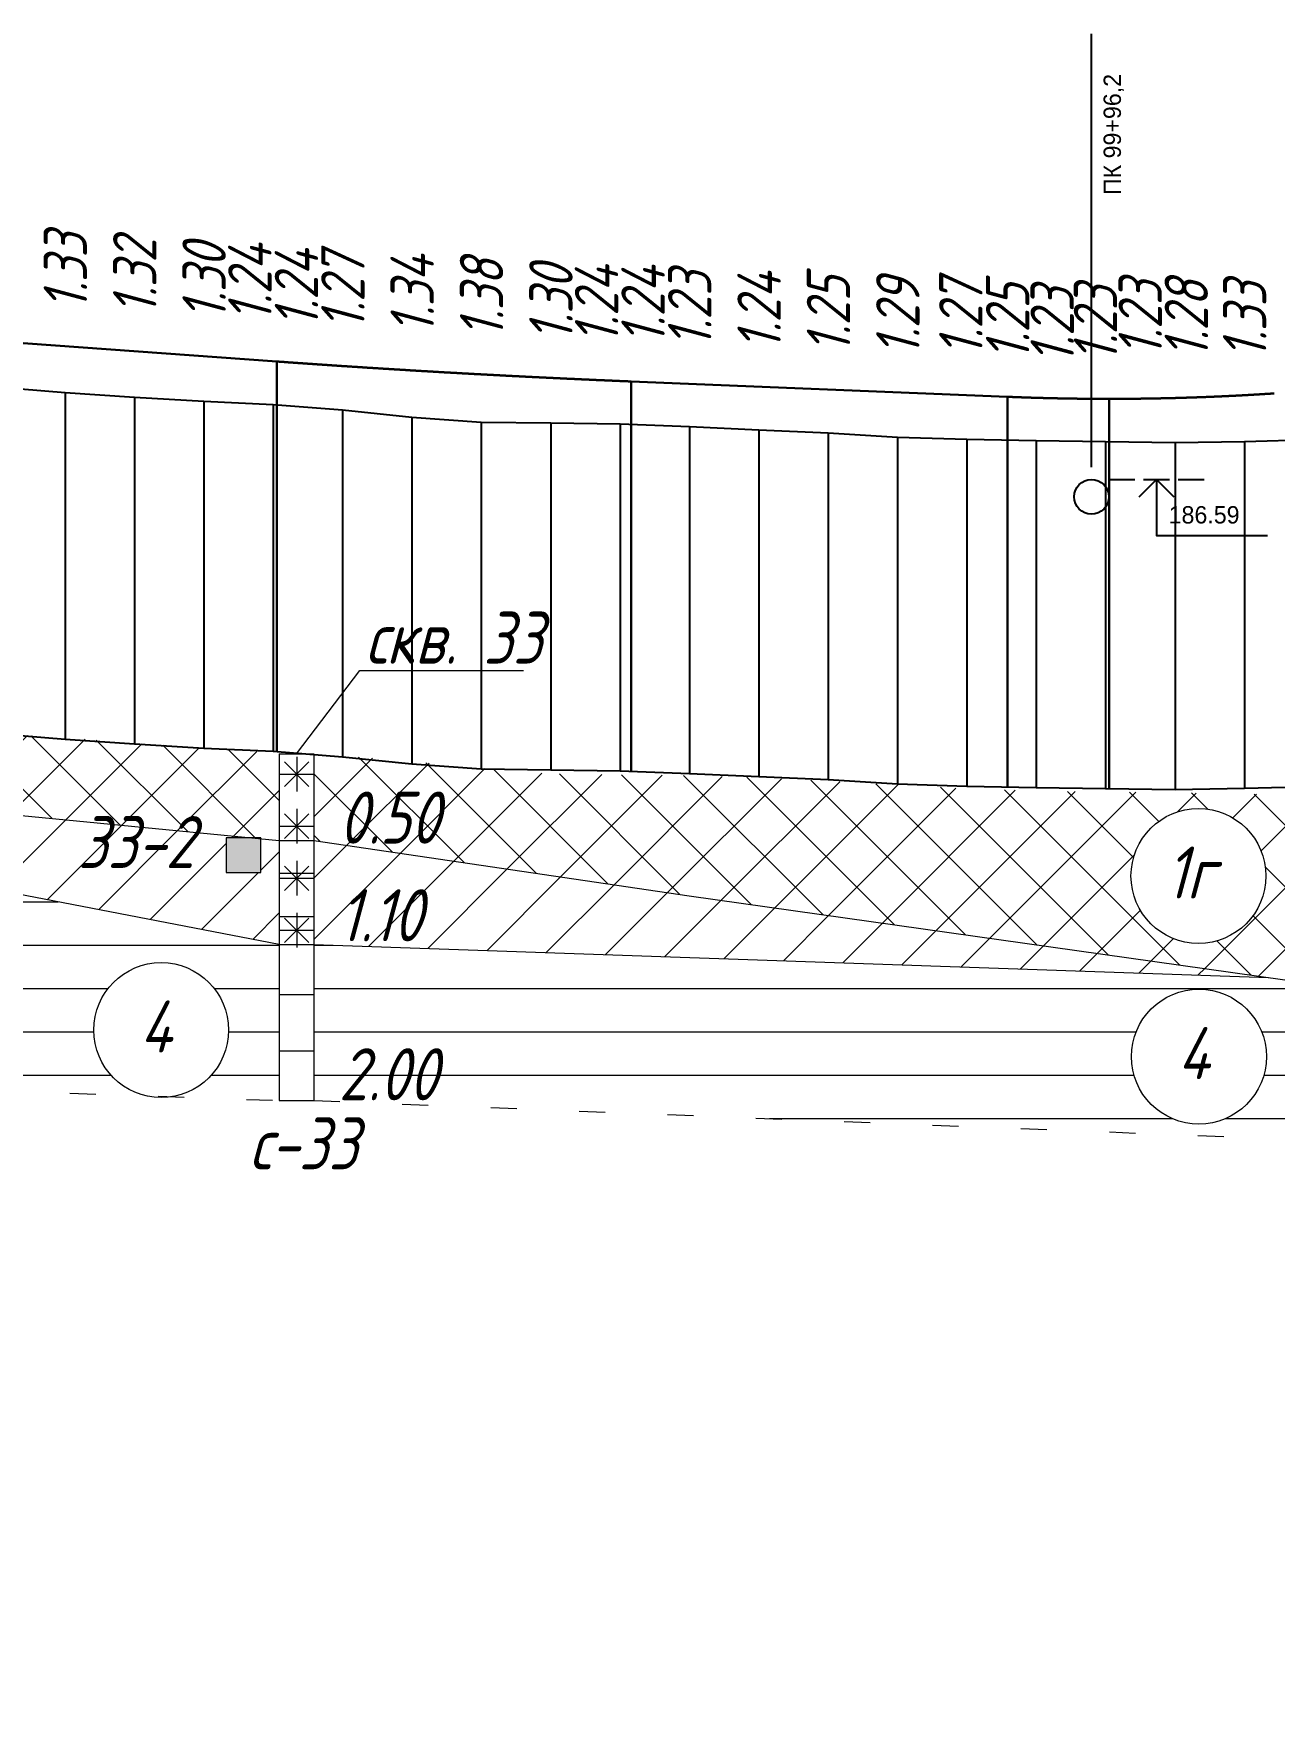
# Model space of a CAD drawing. Extents: x 2172 to 5772, y -842 to -248.
# Drawn here: x 4874.8 to 4946.3, y -465.8 to -368.5 of the extents above; entities that cross this region are included whole.
import ezdxf

# ---------------------------------------------------------------- set-up
doc = ezdxf.new("R2010")
doc.units = 0
doc.header["$MEASUREMENT"] = 0
doc.linetypes.add('CONTI', pattern=[0])
doc.linetypes.add('STROT', pattern=[1.7, 0.5, -1.2])
doc.layers.add('геология', color=7, linetype='CONTINUOUS', lineweight=20)
doc.layers.add('КРАСНЫЙ_ПРОФИЛЬ', color=1, linetype='CONTINUOUS', lineweight=30)
for name, color, linetype in [('ДИНАМИЧЕСКИЕ_КОММУНИКАЦИИ', 7, 'CONTINUOUS'), ('РАБОЧИЕ_ОТМЕТКИ', 1, 'CONTINUOUS'), ('ЧЕРНЫЙ_ПРОФИЛЬ', 7, 'CONTINUOUS')]:
    doc.layers.add(name, color=color, linetype=linetype)
doc.styles.add('ГОСТ', font='gost.TTF', dxfattribs={"oblique": 15, "height": 1})

# ---------------------------------------------------------------- blocks, each defined once
blk = doc.blocks.new('*D11')
at = {"layer": 'ДИНАМИЧЕСКИЕ_КОММУНИКАЦИИ', "color": 0}
blk.add_circle((0, 0), 1, dxfattribs=at)
blk = doc.blocks.new('*U12')
at = {"layer": 'ДИНАМИЧЕСКИЕ_КОММУНИКАЦИИ', "color": 0}
blk.add_text('186.59', height=1, dxfattribs=at).set_placement((4.45, -2.54))

msp = doc.modelspace()

# ---------------------------------------------------------------- hatches: boundary and pattern name
at = {"layer": 'геология', "linetype": 'Continuous'}
h = msp.add_hatch(dxfattribs=at)
h.set_pattern_fill('ANSI37', color=1, scale=20, style=0)
h.set_pattern_definition([(45, (2171.596, -898.5895), (-1.767767, 1.767767), []), (135, (2171.596, -898.5895), (-1.767767, -1.767767), [])])
h.paths.add_polyline_path([(4745.311, -403.805), (4744.596, -403.59), (4740.596, -403.18), (4736.596, -402.82), (4736.596, -412.39), (4768.481, -409.911), (4768.481, -405.821), (4764.596, -405.55), (4760.596, -405.28), (4756.596, -404.98), (4752.596, -404.58), (4748.596, -404.1), (4745.311, -403.805, -0.377539), (4748.71, -407.664, -1), (4740.929, -407.664, -0.451864)])
h.paths.add_polyline_path([(4820.596, -407.35), (4816.596, -407.09), (4812.596, -406.88), (4808.596, -406.9), (4804.596, -406.77), (4800.596, -406.61), (4796.596, -406.51), (4792.596, -406.63), (4788.596, -406.69), (4784.596, -406.71), (4780.596, -406.47), (4776.596, -406.35), (4772.596, -406.2), (4770.481, -406.004), (4770.481, -409.911), (4792.986, -410.614), (4812.718, -410.53), (4828.991, -410.994), (4828.991, -407.976), (4828.596, -407.97), (4824.596, -407.61)])
h.paths.add_polyline_path([(4866.441, -410.927, -0.152576), (4867.133, -408.713), (4864.596, -408.58), (4860.596, -408.53), (4856.596, -408.61), (4852.596, -408.77), (4848.596, -408.9), (4844.596, -408.86), (4840.596, -408.51), (4836.596, -408.2), (4832.596, -408.04), (4830.991, -408.011), (4830.991, -410.994), (4846.625, -411.641), (4862.381, -412.494), (4867.001, -412.939, -0.136661)])
h.paths.add_polyline_path([(4888.944, -410.005), (4888.596, -409.99), (4884.596, -409.73), (4880.596, -409.45), (4876.596, -409.11), (4873.694, -408.972, -0.13245), (4874.222, -410.927, -0.185885), (4873.217, -413.537), (4887.299, -414.892), (4887.876, -414.892), (4887.876, -414.947), (4888.944, -415.05)])
h.paths.add_polyline_path([(4948.7, -412.357), (4948.596, -412.36), (4944.596, -412.38), (4940.596, -412.29), (4936.596, -412.26), (4932.596, -412.2), (4928.596, -412.07), (4924.596, -411.85), (4920.596, -411.63), (4916.596, -411.43), (4912.596, -411.31), (4908.596, -411.26), (4904.596, -411.21), (4900.596, -410.89), (4896.596, -410.5), (4892.596, -410.17), (4890.944, -410.095), (4890.944, -415.05), (4912.581, -418.243), (4948.7, -423.332)])
h.paths.add_polyline_path([(4945.838, -417.101, -1), (4938.057, -417.101, -1)], flags=16)
h.paths.add_polyline_path([(4939.306, -419.149), (4944.612, -419.149), (4944.612, -414.649), (4939.306, -414.649)], flags=8)
h.paths.add_polyline_path([(4891.62, -415.984), (4900.145, -415.984), (4900.145, -411.481), (4891.62, -411.481)], flags=25)
h = msp.add_hatch(dxfattribs=at)
h.set_pattern_fill('ANSI31', scale=20, angle=135, style=0)
h.set_pattern_definition([(180, (2171.596, -898.5895), (-4e-16, -2.5), [])])
h.paths.add_polyline_path([(5310.157, -452.781), (5290.186, -449.892), (5252.3, -443.943), (5252.3, -458.943), (5310.157, -465.783)])
h.paths.add_polyline_path([(5291.992, -455.936, -1), (5284.211, -455.936, -1)], flags=16)
h.paths.add_polyline_path([(5307.089, -461.92), (5309.089, -461.92), (5309.089, -463.92), (5307.089, -463.92)], flags=16)
h.paths.add_polyline_path([(5250.3, -443.943), (5191.091, -438.057), (5191.091, -448.057), (5250.3, -458.943)])
h.paths.add_polyline_path([(5224.996, -448.182, -1), (5232.777, -448.182, -1)], flags=16)
h.paths.add_polyline_path([(5189.091, -438.057), (5161.951, -432.05, -0.35106), (5164.991, -435.846, -1), (5157.21, -435.846, -0.404383), (5160.969, -431.958), (5160.974, -431.76), (5153.37, -430.057), (5130.303, -423.758), (5130.303, -431.758), (5189.091, -448.057)])
h.paths.add_polyline_path([(5182.283, -440.103, -1), (5174.502, -440.103, -1)], flags=16)
h.paths.add_polyline_path([(5128.303, -423.758), (5070.178, -412.366), (5070.178, -424.366), (5128.303, -431.758)])
h.paths.add_polyline_path([(5116.905, -425.321, -1), (5109.124, -425.321, -1)], flags=16)
h.paths.add_polyline_path([(5068.178, -412.366), (5065.245, -412.633, -0.837484), (5057.617, -413.327), (5034.426, -415.436), (5010.635, -419.009), (5010.635, -427.009), (5068.178, -424.366)])
h.paths.add_polyline_path([(5057.479, -420.301, -1), (5065.259, -420.301, -1)], flags=16)
h.paths.add_polyline_path([(5008.635, -419.009), (4950.7, -423.332), (4950.7, -432.332), (5008.635, -427.009)])
h.paths.add_polyline_path([(4983.026, -424.831, -1), (4990.807, -424.831, -1)], flags=16)
h.paths.add_polyline_path([(4948.7, -423.332), (4945.982, -422.949), (4890.944, -421.05), (4890.944, -430.05), (4948.7, -432.332)])
h.paths.add_polyline_path([(4945.865, -427.518, -1), (4938.084, -427.518, -1)], flags=16)
h.paths.add_polyline_path([(4858.676, -420.391, -0.414214), (4862.567, -416.5), (4862.653, -415.972), (4838.485, -411.304), (4830.991, -410.994), (4830.991, -427.994), (4881.27, -429.778, -0.349911), (4878.245, -425.985, -1), (4886.026, -425.985, -0.369942), (4882.73, -429.83), (4888.944, -430.05), (4888.944, -421.05), (4862.653, -415.972), (4862.567, -416.5, -0.414214), (4866.457, -420.391, -1)])
h.paths.add_polyline_path([(4828.991, -410.994), (4812.718, -410.53), (4792.986, -410.614), (4770.481, -409.911), (4770.481, -425.911), (4828.991, -427.994)])
h.paths.add_polyline_path([(4768.481, -409.911), (4736.596, -412.39), (4736.596, -422.515), (4768.481, -425.911)])
h.paths.add_polyline_path([(4748.756, -417.417, -1), (4740.975, -417.417, -1)], flags=16)
h.paths.add_polyline_path([(5297.795, -464.426), (5307.608, -464.426), (5307.608, -459.92), (5297.795, -459.92)], flags=25)
h.paths.add_polyline_path([(5286.115, -457.985), (5290.351, -457.985), (5290.351, -453.482), (5286.115, -453.482)], flags=8)
h.paths.add_polyline_path([(5252.976, -446.173), (5261.501, -446.173), (5261.501, -441.67), (5252.976, -441.67)], flags=9)
h.paths.add_polyline_path([(5252.976, -459.677), (5261.716, -459.677), (5261.716, -455.17), (5252.976, -455.17)], flags=25)
h.paths.add_polyline_path([(5226.901, -450.231), (5231.136, -450.231), (5231.136, -445.728), (5226.901, -445.728)], flags=8)
h.paths.add_polyline_path([(5191.766, -448.79), (5200.506, -448.79), (5200.506, -444.284), (5191.766, -444.284)], flags=25)
h.paths.add_polyline_path([(5176.407, -442.152), (5180.642, -442.152), (5180.642, -437.649), (5176.407, -437.649)], flags=8)
h.paths.add_polyline_path([(5130.979, -432.492), (5139.719, -432.492), (5139.719, -427.985), (5130.979, -427.985)], flags=24)
h.paths.add_polyline_path([(5125.827, -436.478), (5135.209, -436.478), (5135.209, -431.975), (5125.827, -431.975)], flags=9)
h.paths.add_polyline_path([(5111.029, -427.37), (5115.264, -427.37), (5115.264, -422.867), (5111.029, -422.867)], flags=8)
h.paths.add_polyline_path([(5070.854, -414.137), (5079.592, -414.137), (5079.592, -409.634), (5070.854, -409.634)], flags=9)
h.paths.add_polyline_path([(5070.853, -425.1), (5079.593, -425.1), (5079.593, -420.593), (5070.853, -420.593)], flags=25)
h.paths.add_polyline_path([(5059.383, -422.35), (5063.619, -422.35), (5063.619, -417.847), (5059.383, -417.847)], flags=8)
h.paths.add_polyline_path([(5011.311, -427.743), (5020.051, -427.743), (5020.051, -423.236), (5011.311, -423.236)], flags=9)
h.paths.add_polyline_path([(5011.311, -419.704), (5019.408, -419.704), (5019.408, -415.198), (5011.311, -415.198)], flags=24)
h.paths.add_polyline_path([(4984.931, -426.88), (4989.166, -426.88), (4989.166, -422.377), (4984.931, -422.377)], flags=8)
h.paths.add_polyline_path([(4951.375, -433.065), (4960.116, -433.065), (4960.116, -428.559), (4951.375, -428.559)], flags=9)
h.paths.add_polyline_path([(4951.376, -424.263), (4958.828, -424.263), (4958.828, -419.76), (4951.376, -419.76)], flags=24)
h.paths.add_polyline_path([(4939.988, -429.567), (4944.224, -429.567), (4944.224, -425.063), (4939.988, -425.063)], flags=8)
h.paths.add_polyline_path([(4891.62, -430.784), (4900.36, -430.784), (4900.36, -426.277), (4891.62, -426.277)], flags=25)
h.paths.add_polyline_path([(4831.666, -428.727), (4840.407, -428.727), (4840.407, -424.221), (4831.666, -424.221)], flags=25)
h.paths.add_polyline_path([(4771.157, -410.825), (4779.895, -410.825), (4779.895, -406.322), (4771.157, -406.322)], flags=9)
h.paths.add_polyline_path([(4771.156, -426.645), (4779.896, -426.645), (4779.896, -422.138), (4771.156, -422.138)], flags=25)
h.paths.add_polyline_path([(4742.88, -419.466), (4747.116, -419.466), (4747.116, -414.963), (4742.88, -414.963)], flags=8)
h = msp.add_hatch(dxfattribs=at)
h.set_pattern_fill('ANSI31', scale=20, style=0)
h.set_pattern_definition([(45, (2171.596, -898.5895), (-1.767767, 1.767767), [])])
h.paths.add_polyline_path([(4867.001, -412.939), (4862.381, -412.494), (4846.625, -411.641), (4838.485, -411.304), (4888.944, -421.05), (4888.944, -415.05), (4887.876, -414.947), (4887.876, -416.892), (4885.876, -416.892), (4885.876, -414.892), (4887.299, -414.892), (4873.217, -413.537, -0.502683)])
h.paths.add_polyline_path([(4912.581, -418.243), (4890.944, -415.05), (4890.944, -421.05), (4945.982, -422.949)])
h.paths.add_polyline_path([(5057.479, -412.3, -0.021146), (5057.492, -411.971), (5034.426, -415.436), (5057.617, -413.327, -0.066881)])
h.paths.add_polyline_path([(5068.178, -410.366), (5064.978, -410.847, -0.09598), (5065.259, -412.3, -0.021437), (5065.245, -412.633), (5068.178, -412.366)])
h.paths.add_polyline_path([(5113.36, -412.606), (5103.262, -411.147), (5100.307, -410.97, -0.23578), (5096.838, -410.763), (5084.647, -410.034), (5070.178, -410.366), (5070.178, -412.366), (5128.303, -423.758), (5128.303, -414.758), (5113.36, -412.606, -0.372857), (5116.695, -416.457, -1), (5108.914, -416.457, -0.456816)])
h.paths.add_polyline_path([(5125.235, -416.6), (5127.235, -416.6), (5127.235, -418.6), (5125.235, -418.6)], flags=16)
h.paths.add_polyline_path([(5189.091, -430.057), (5161.08, -426.971), (5160.974, -431.76), (5189.091, -438.057)])
h.paths.add_polyline_path([(5186.022, -432.899), (5188.022, -432.899), (5188.022, -434.899), (5186.022, -434.899)], flags=16)
h.paths.add_polyline_path([(5155.472, -426.353), (5130.303, -414.758), (5130.303, -423.758), (5153.37, -430.057), (5160.974, -431.76), (5161.08, -426.971)])
h.paths.add_polyline_path([(5216.701, -436.875), (5191.091, -430.057), (5191.091, -438.057), (5250.3, -443.943), (5250.3, -441.943)])
h.paths.add_polyline_path([(5276.572, -445.311), (5266.285, -443.519), (5252.3, -441.943), (5252.3, -443.943), (5290.186, -449.892)])
h.paths.add_polyline_path([(5176.729, -435.405), (5185.682, -435.405), (5185.682, -430.901), (5176.729, -430.901)], flags=25)
h.paths.add_polyline_path([(5130.979, -424.598), (5139.076, -424.598), (5139.076, -420.091), (5130.979, -420.091)], flags=25)
h.paths.add_polyline_path([(5191.766, -438.814), (5199.863, -438.814), (5199.863, -434.308), (5191.766, -434.308)], flags=25)
h.paths.add_polyline_path([(5252.976, -446.173), (5261.501, -446.173), (5261.501, -441.67), (5252.976, -441.67)], flags=9)
at = {"layer": 'геология', "ltscale": 7}
msp.add_hatch(color=7, dxfattribs=at).paths.add_polyline_path([(4887.876, -416.892), (4887.876, -414.892), (4885.876, -414.892), (4885.876, -416.892)])
at = {"layer": 'геология', "linetype": 'Continuous'}
h = msp.add_hatch(dxfattribs=at)
h.set_pattern_fill('ANSI31', scale=20, angle=135, style=0)
h.set_pattern_definition([(180, (6375.2434, -2874.4382), (-4e-16, -2.5), [])])
h.paths.add_polyline_path([(4890.944, -415.05), (4888.944, -415.05), (4888.944, -421.05), (4890.944, -421.05)])
h = msp.add_hatch(dxfattribs=at)
h.set_pattern_fill('ANSI31', scale=26, angle=135, style=0)
h.set_pattern_definition([(180, (6375.2434, -2874.4382), (-7e-16, -3.25), [])])
h.paths.add_polyline_path([(4890.944, -421.05), (4888.944, -421.05), (4888.944, -430.05), (4890.944, -430.05)])

# ---------------------------------------------------------------- linework, layer by layer
at = {"layer": 'геология', "color": 7, "linetype": 'Continuous'}
for p, q in [((4889.944, -410.05), (4893.59, -405.249)), ((4893.59, -405.249), (4903.035, -405.249)), ((4888.944, -410.05), (4890.944, -410.05)), ((4888.944, -421.05), (4838.485, -411.304)), ((4862.381, -412.494), (4888.944, -415.05)), ((4888.944, -415.05), (4890.944, -415.05)), ((4888.944, -415.05), (4890.944, -415.05)), ((4890.944, -415.05), (4912.581, -418.243)), ((4912.581, -418.243), (4948.7, -423.332)), ((4888.944, -421.05), (4890.944, -421.05)), ((4890.944, -421.05), (4945.982, -422.949)), ((4888.944, -430.05), (4890.944, -430.05)), ((4888.944, -430.05), (4890.944, -430.05)), ((4888.944, -430.05), (4890.944, -430.05))]:
    msp.add_line(p, q, dxfattribs=at)
at = {"layer": 'геология', "color": 7, "linetype": 'Continuous', "ltscale": 5}
for p, q in [((4888.944, -410.05), (4888.944, -430.05)), ((4890.944, -410.05), (4890.944, -430.05))]:
    msp.add_line(p, q, dxfattribs=at)
at = {"layer": 'геология', "color": 1, "linetype": 'Continuous'}
for p, q in [((4889.949, -410.233), (4889.949, -412.233)), ((4888.949, -411.233), (4890.949, -411.233)), ((4889.242, -411.94), (4890.656, -410.526)), ((4890.656, -411.94), (4889.242, -410.526)), ((4889.949, -413.233), (4889.949, -415.233)), ((4888.949, -414.233), (4890.949, -414.233)), ((4889.242, -414.94), (4890.656, -413.526)), ((4890.656, -414.94), (4889.242, -413.526)), ((4889.242, -417.94), (4890.656, -416.526)), ((4890.656, -417.94), (4889.242, -416.526)), ((4889.949, -416.233), (4889.949, -418.233)), ((4888.949, -417.233), (4890.949, -417.233)), ((4889.242, -420.94), (4890.656, -419.526)), ((4890.656, -420.94), (4889.242, -419.526)), ((4889.949, -419.233), (4889.949, -421.233)), ((4888.949, -420.233), (4890.949, -420.233))]:
    msp.add_line(p, q, dxfattribs=at)
at = {"layer": 'геология', "color": 7, "ltscale": 7}
for p, q in [((4887.876, -414.892), (4885.876, -414.892)), ((4885.876, -414.892), (4885.876, -416.892)), ((4887.876, -416.892), (4887.876, -414.892)), ((4885.876, -416.892), (4887.876, -416.892))]:
    msp.add_line(p, q, dxfattribs=at)
at = {"layer": 'геология', "color": 7, "linetype": 'STROT', "ltscale": 3}
for p, q in [((4830.991, -427.994), (4888.944, -430.05)), ((4890.944, -430.05), (4948.7, -432.332))]:
    msp.add_line(p, q, dxfattribs=at)
at = {"layer": 'геология', "color": 7, "linetype": 'Continuous'}
for centre in [(4941.947, -417.101), (4882.136, -425.985), (4941.974, -427.518)]:
    msp.add_circle(centre, 3.89, dxfattribs=at)
at = {"layer": 'ДИНАМИЧЕСКИЕ_КОММУНИКАЦИИ', "color": 7}
for points in [[(4935.777, -393.536), (4935.777, -368.536)], [(4936.777, -394.236), (4938.277, -394.236)], [(4938.527, -395.236), (4939.527, -394.236), (4940.527, -395.236)], [(4938.777, -394.236), (4940.277, -394.236)], [(4939.527, -394.236), (4939.527, -397.476), (4945.927, -397.476)], [(4940.777, -394.236), (4942.277, -394.236)]]:
    msp.add_lwpolyline(points, dxfattribs=at)
at = {"layer": 'КРАСНЫЙ_ПРОФИЛЬ'}
for p, q in [((4868.463, -385.974), (4888.8, -387.435)), ((4888.8, -387.435), (4888.8, -409.924)), ((4909.234, -388.586), (4909.234, -411.061)), ((4909.234, -388.586), (4930.927, -389.471)), ((4930.927, -389.471), (4930.927, -411.962)), ((4936.795, -389.59), (4936.795, -412.06))]:
    msp.add_line(p, q, dxfattribs=at)
for points in [[(4888.8, -387.435), (4888.84, -387.438), (4888.88, -387.441), (4888.92, -387.444), (4888.96, -387.447), (4889, -387.45), (4889.04, -387.453), (4889.08, -387.455), (4889.12, -387.458), (4889.16, -387.461), (4889.2, -387.464), (4889.24, -387.467), (4889.28, -387.47), (4889.32, -387.473), (4889.36, -387.475), (4889.4, -387.478), (4889.44, -387.481), (4889.48, -387.484), (4889.52, -387.487), (4889.56, -387.49), (4889.6, -387.492), (4889.64, -387.495), (4889.68, -387.498), (4889.72, -387.501), (4889.76, -387.504), (4889.8, -387.506), (4889.84, -387.509), (4889.88, -387.512), (4889.92, -387.515), (4889.96, -387.518), (4890, -387.521), (4890.04, -387.523), (4890.08, -387.526), (4890.12, -387.529), (4890.159, -387.532), (4890.199, -387.534), (4890.239, -387.537), (4890.279, -387.54), (4890.319, -387.543), (4890.359, -387.546), (4890.399, -387.548), (4890.439, -387.551), (4890.479, -387.554), (4890.519, -387.557), (4890.559, -387.559), (4890.599, -387.562), (4890.639, -387.565), (4890.679, -387.568), (4890.719, -387.571), (4890.759, -387.573), (4890.799, -387.576), (4890.839, -387.579), (4890.879, -387.582), (4890.919, -387.584), (4890.959, -387.587), (4890.999, -387.59), (4891.039, -387.592), (4891.079, -387.595), (4891.119, -387.598), (4891.159, -387.601), (4891.199, -387.603), (4891.239, -387.606), (4891.279, -387.609), (4891.319, -387.612), (4891.359, -387.614), (4891.399, -387.617), (4891.439, -387.62), (4891.479, -387.622), (4891.519, -387.625), (4891.559, -387.628), (4891.599, -387.631), (4891.639, -387.633), (4891.679, -387.636), (4891.719, -387.639), (4891.759, -387.641), (4891.799, -387.644), (4891.839, -387.647), (4891.879, -387.649), (4891.919, -387.652), (4891.959, -387.655), (4891.999, -387.657), (4892.039, -387.66), (4892.079, -387.663), (4892.119, -387.666), (4892.159, -387.668), (4892.199, -387.671), (4892.239, -387.674), (4892.279, -387.676), (4892.319, -387.679), (4892.359, -387.681), (4892.399, -387.684), (4892.439, -387.687), (4892.479, -387.689), (4892.519, -387.692), (4892.559, -387.695), (4892.596, -387.697), (4892.599, -387.697), (4892.639, -387.7), (4892.679, -387.703), (4892.719, -387.705), (4892.759, -387.708), (4892.799, -387.711), (4892.839, -387.713), (4892.879, -387.716), (4892.919, -387.718), (4892.959, -387.721), (4892.999, -387.724), (4893.039, -387.726), (4893.079, -387.729), (4893.119, -387.732), (4893.159, -387.734), (4893.199, -387.737), (4893.239, -387.739), (4893.279, -387.742), (4893.319, -387.745), (4893.359, -387.747), (4893.399, -387.75), (4893.439, -387.752), (4893.478, -387.755), (4893.518, -387.758), (4893.558, -387.76), (4893.598, -387.763), (4893.638, -387.765), (4893.678, -387.768), (4893.718, -387.77), (4893.758, -387.773), (4893.798, -387.776), (4893.838, -387.778), (4893.878, -387.781), (4893.918, -387.783), (4893.958, -387.786), (4893.998, -387.788), (4894.038, -387.791), (4894.078, -387.793), (4894.118, -387.796), (4894.158, -387.799), (4894.198, -387.801), (4894.238, -387.804), (4894.278, -387.806), (4894.318, -387.809), (4894.358, -387.811), (4894.398, -387.814), (4894.438, -387.816), (4894.478, -387.819), (4894.518, -387.821), (4894.558, -387.824), (4894.598, -387.826), (4894.638, -387.829), (4894.678, -387.832), (4894.718, -387.834), (4894.758, -387.837), (4894.798, -387.839), (4894.838, -387.842), (4894.878, -387.844), (4894.918, -387.847), (4894.958, -387.849), (4894.998, -387.852), (4895.038, -387.854), (4895.078, -387.857), (4895.118, -387.859), (4895.158, -387.862), (4895.198, -387.864), (4895.238, -387.866), (4895.278, -387.869), (4895.318, -387.871), (4895.358, -387.874), (4895.398, -387.876), (4895.438, -387.879), (4895.478, -387.881), (4895.518, -387.884), (4895.558, -387.886), (4895.598, -387.889), (4895.638, -387.891), (4895.678, -387.894), (4895.718, -387.896), (4895.758, -387.899), (4895.798, -387.901), (4895.838, -387.903), (4895.878, -387.906), (4895.918, -387.908), (4895.958, -387.911), (4895.998, -387.913), (4896.038, -387.916), (4896.078, -387.918), (4896.118, -387.92), (4896.158, -387.923), (4896.198, -387.925), (4896.238, -387.928), (4896.278, -387.93), (4896.318, -387.933), (4896.358, -387.935), (4896.398, -387.937), (4896.438, -387.94), (4896.478, -387.942), (4896.518, -387.945), (4896.558, -387.947), (4896.596, -387.949), (4896.598, -387.949), (4896.638, -387.952), (4896.678, -387.954), (4896.718, -387.957), (4896.758, -387.959), (4896.797, -387.961), (4896.837, -387.964), (4896.877, -387.966), (4896.917, -387.969), (4896.957, -387.971), (4896.997, -387.973), (4897.037, -387.976), (4897.077, -387.978), (4897.117, -387.98), (4897.157, -387.983), (4897.197, -387.985), (4897.237, -387.988), (4897.277, -387.99), (4897.317, -387.992), (4897.357, -387.995), (4897.397, -387.997), (4897.437, -387.999), (4897.477, -388.002), (4897.517, -388.004), (4897.557, -388.006), (4897.597, -388.009), (4897.637, -388.011), (4897.677, -388.013), (4897.717, -388.016), (4897.757, -388.018), (4897.797, -388.02), (4897.837, -388.023), (4897.877, -388.025), (4897.917, -388.027), (4897.957, -388.03), (4897.997, -388.032), (4898.037, -388.034), (4898.077, -388.037), (4898.117, -388.039), (4898.157, -388.041), (4898.197, -388.043), (4898.237, -388.046), (4898.277, -388.048), (4898.317, -388.05), (4898.357, -388.053), (4898.397, -388.055), (4898.437, -388.057), (4898.477, -388.06), (4898.517, -388.062), (4898.557, -388.064), (4898.597, -388.066), (4898.637, -388.069), (4898.677, -388.071), (4898.717, -388.073), (4898.757, -388.075), (4898.797, -388.078), (4898.837, -388.08), (4898.877, -388.082), (4898.917, -388.085), (4898.957, -388.087), (4898.997, -388.089), (4899.037, -388.091), (4899.077, -388.094), (4899.117, -388.096), (4899.157, -388.098), (4899.197, -388.1), (4899.237, -388.102), (4899.277, -388.105), (4899.317, -388.107), (4899.357, -388.109), (4899.397, -388.111), (4899.437, -388.114), (4899.477, -388.116), (4899.517, -388.118), (4899.557, -388.12), (4899.597, -388.123), (4899.637, -388.125), (4899.677, -388.127), (4899.717, -388.129), (4899.757, -388.131), (4899.797, -388.134), (4899.837, -388.136), (4899.877, -388.138), (4899.917, -388.14), (4899.957, -388.142), (4899.997, -388.145), (4900.037, -388.147), (4900.076, -388.149), (4900.116, -388.151), (4900.156, -388.153), (4900.196, -388.156), (4900.236, -388.158), (4900.276, -388.16), (4900.316, -388.162), (4900.356, -388.164), (4900.396, -388.166), (4900.436, -388.169), (4900.476, -388.171), (4900.516, -388.173), (4900.556, -388.175), (4900.596, -388.177), (4900.596, -388.177), (4900.636, -388.179), (4900.676, -388.182), (4900.716, -388.184), (4900.756, -388.186), (4900.796, -388.188), (4900.836, -388.19), (4900.876, -388.192), (4900.916, -388.194), (4900.956, -388.196), (4900.996, -388.199), (4901.036, -388.201), (4901.076, -388.203), (4901.116, -388.205), (4901.156, -388.207), (4901.196, -388.209), (4901.236, -388.211), (4901.276, -388.213), (4901.316, -388.216), (4901.356, -388.218), (4901.396, -388.22), (4901.436, -388.222), (4901.476, -388.224), (4901.516, -388.226), (4901.556, -388.228), (4901.596, -388.23), (4901.636, -388.232), (4901.676, -388.235), (4901.716, -388.237), (4901.756, -388.239), (4901.796, -388.241), (4901.836, -388.243), (4901.876, -388.245), (4901.916, -388.247), (4901.956, -388.249), (4901.996, -388.251), (4902.036, -388.253), (4902.076, -388.255), (4902.116, -388.257), (4902.156, -388.259), (4902.196, -388.261), (4902.236, -388.264), (4902.276, -388.266), (4902.316, -388.268), (4902.356, -388.27), (4902.396, -388.272), (4902.436, -388.274), (4902.476, -388.276), (4902.516, -388.278), (4902.556, -388.28), (4902.596, -388.282), (4902.636, -388.284), (4902.676, -388.286), (4902.716, -388.288), (4902.756, -388.29), (4902.796, -388.292), (4902.836, -388.294), (4902.876, -388.296), (4902.916, -388.298), (4902.956, -388.3), (4902.996, -388.302), (4903.036, -388.304), (4903.076, -388.306), (4903.116, -388.308), (4903.156, -388.31), (4903.196, -388.312), (4903.236, -388.314), (4903.276, -388.316), (4903.316, -388.318), (4903.356, -388.32), (4903.395, -388.322), (4903.435, -388.324), (4903.475, -388.326), (4903.515, -388.328), (4903.555, -388.33), (4903.595, -388.332), (4903.635, -388.334), (4903.675, -388.336), (4903.715, -388.338), (4903.755, -388.34), (4903.795, -388.342), (4903.835, -388.344), (4903.875, -388.346), (4903.915, -388.348), (4903.955, -388.35), (4903.995, -388.352), (4904.035, -388.354), (4904.075, -388.356), (4904.115, -388.357), (4904.155, -388.359), (4904.195, -388.361), (4904.235, -388.363), (4904.275, -388.365), (4904.315, -388.367), (4904.355, -388.369), (4904.395, -388.371), (4904.435, -388.373), (4904.475, -388.375), (4904.515, -388.377), (4904.555, -388.379), (4904.595, -388.381), (4904.596, -388.381), (4904.635, -388.383), (4904.675, -388.384), (4904.715, -388.386), (4904.755, -388.388), (4904.795, -388.39), (4904.835, -388.392), (4904.875, -388.394), (4904.915, -388.396), (4904.955, -388.398), (4904.995, -388.4), (4905.035, -388.402), (4905.075, -388.403), (4905.115, -388.405), (4905.155, -388.407), (4905.195, -388.409), (4905.235, -388.411), (4905.275, -388.413), (4905.315, -388.415), (4905.355, -388.417), (4905.395, -388.418), (4905.435, -388.42), (4905.475, -388.422), (4905.515, -388.424), (4905.555, -388.426), (4905.595, -388.428), (4905.635, -388.43), (4905.675, -388.431), (4905.715, -388.433), (4905.755, -388.435), (4905.795, -388.437), (4905.835, -388.439), (4905.875, -388.441), (4905.915, -388.442), (4905.955, -388.444), (4905.995, -388.446), (4906.035, -388.448), (4906.075, -388.45), (4906.115, -388.452), (4906.155, -388.453), (4906.195, -388.455), (4906.235, -388.457), (4906.275, -388.459), (4906.315, -388.461), (4906.355, -388.462), (4906.395, -388.464), (4906.435, -388.466), (4906.475, -388.468), (4906.515, -388.47), (4906.555, -388.471), (4906.595, -388.473), (4906.635, -388.475), (4906.674, -388.477), (4906.714, -388.479), (4906.754, -388.48), (4906.794, -388.482), (4906.834, -388.484), (4906.874, -388.486), (4906.914, -388.487), (4906.954, -388.489), (4906.994, -388.491), (4907.034, -388.493), (4907.074, -388.495), (4907.114, -388.496), (4907.154, -388.498), (4907.194, -388.5), (4907.234, -388.502), (4907.274, -388.503), (4907.314, -388.505), (4907.354, -388.507), (4907.394, -388.509), (4907.434, -388.51), (4907.474, -388.512), (4907.514, -388.514), (4907.554, -388.515), (4907.594, -388.517), (4907.634, -388.519), (4907.674, -388.521), (4907.714, -388.522), (4907.754, -388.524), (4907.794, -388.526), (4907.834, -388.528), (4907.874, -388.529), (4907.914, -388.531), (4907.954, -388.533), (4907.994, -388.534), (4908.034, -388.536), (4908.074, -388.538), (4908.114, -388.539), (4908.154, -388.541), (4908.194, -388.543), (4908.234, -388.545), (4908.274, -388.546), (4908.314, -388.548), (4908.354, -388.55), (4908.394, -388.551), (4908.434, -388.553), (4908.474, -388.555), (4908.514, -388.556), (4908.554, -388.558), (4908.594, -388.56), (4908.596, -388.56), (4908.634, -388.561), (4908.674, -388.563), (4908.714, -388.565), (4908.754, -388.566), (4908.794, -388.568), (4908.834, -388.57), (4908.874, -388.571), (4908.914, -388.573), (4908.954, -388.575), (4908.994, -388.576), (4909.034, -388.578), (4909.074, -388.58), (4909.114, -388.581), (4909.154, -388.583), (4909.194, -388.584), (4909.234, -388.586)], [(4930.927, -389.471), (4930.967, -389.472), (4931.007, -389.474), (4931.047, -389.475), (4931.087, -389.477), (4931.127, -389.479), (4931.167, -389.48), (4931.206, -389.482), (4931.246, -389.483), (4931.286, -389.485), (4931.326, -389.486), (4931.366, -389.488), (4931.406, -389.489), (4931.446, -389.491), (4931.486, -389.492), (4931.526, -389.494), (4931.566, -389.495), (4931.606, -389.497), (4931.646, -389.498), (4931.686, -389.5), (4931.726, -389.501), (4931.766, -389.502), (4931.806, -389.504), (4931.846, -389.505), (4931.886, -389.506), (4931.926, -389.508), (4931.966, -389.509), (4932.006, -389.511), (4932.046, -389.512), (4932.086, -389.513), (4932.126, -389.514), (4932.166, -389.516), (4932.206, -389.517), (4932.246, -389.518), (4932.286, -389.52), (4932.326, -389.521), (4932.366, -389.522), (4932.406, -389.523), (4932.446, -389.524), (4932.486, -389.526), (4932.526, -389.527), (4932.566, -389.528), (4932.596, -389.529), (4932.606, -389.529), (4932.646, -389.53), (4932.686, -389.532), (4932.726, -389.533), (4932.766, -389.534), (4932.806, -389.535), (4932.846, -389.536), (4932.886, -389.537), (4932.926, -389.538), (4932.966, -389.539), (4933.006, -389.54), (4933.046, -389.541), (4933.086, -389.542), (4933.126, -389.543), (4933.165, -389.544), (4933.205, -389.545), (4933.245, -389.546), (4933.285, -389.547), (4933.325, -389.548), (4933.365, -389.549), (4933.405, -389.55), (4933.445, -389.551), (4933.485, -389.552), (4933.525, -389.553), (4933.565, -389.554), (4933.605, -389.555), (4933.645, -389.556), (4933.685, -389.557), (4933.725, -389.557), (4933.765, -389.558), (4933.805, -389.559), (4933.845, -389.56), (4933.885, -389.561), (4933.925, -389.562), (4933.965, -389.562), (4934.005, -389.563), (4934.045, -389.564), (4934.085, -389.565), (4934.125, -389.565), (4934.165, -389.566), (4934.205, -389.567), (4934.245, -389.568), (4934.285, -389.568), (4934.325, -389.569), (4934.365, -389.57), (4934.405, -389.57), (4934.445, -389.571), (4934.485, -389.572), (4934.525, -389.572), (4934.565, -389.573), (4934.605, -389.574), (4934.645, -389.574), (4934.685, -389.575), (4934.725, -389.575), (4934.765, -389.576), (4934.805, -389.576), (4934.845, -389.577), (4934.885, -389.578), (4934.925, -389.578), (4934.965, -389.579), (4935.005, -389.579), (4935.045, -389.58), (4935.085, -389.58), (4935.124, -389.58), (4935.164, -389.581), (4935.204, -389.581), (4935.244, -389.582), (4935.284, -389.582), (4935.324, -389.583), (4935.364, -389.583), (4935.404, -389.583), (4935.444, -389.584), (4935.484, -389.584), (4935.524, -389.585), (4935.564, -389.585), (4935.604, -389.585), (4935.644, -389.586), (4935.684, -389.586), (4935.724, -389.586), (4935.764, -389.586), (4935.804, -389.587), (4935.844, -389.587), (4935.884, -389.587), (4935.924, -389.588), (4935.964, -389.588), (4936.004, -389.588), (4936.044, -389.588), (4936.084, -389.588), (4936.124, -389.589), (4936.164, -389.589), (4936.204, -389.589), (4936.244, -389.589), (4936.284, -389.589), (4936.324, -389.589), (4936.364, -389.59), (4936.404, -389.59), (4936.444, -389.59), (4936.484, -389.59), (4936.524, -389.59), (4936.564, -389.59), (4936.596, -389.59), (4936.604, -389.59), (4936.644, -389.59), (4936.684, -389.59), (4936.724, -389.59), (4936.764, -389.59), (4936.804, -389.59), (4936.844, -389.59), (4936.884, -389.59), (4936.924, -389.59), (4936.964, -389.59), (4937.004, -389.59), (4937.043, -389.59), (4937.083, -389.59), (4937.123, -389.59), (4937.163, -389.59), (4937.203, -389.59), (4937.243, -389.589), (4937.283, -389.589), (4937.323, -389.589), (4937.363, -389.589), (4937.403, -389.589), (4937.443, -389.589), (4937.483, -389.589), (4937.523, -389.588), (4937.563, -389.588), (4937.603, -389.588), (4937.643, -389.588), (4937.683, -389.587), (4937.723, -389.587), (4937.763, -389.587), (4937.803, -389.587), (4937.843, -389.586), (4937.883, -389.586), (4937.923, -389.586), (4937.963, -389.585), (4938.003, -389.585), (4938.043, -389.585), (4938.083, -389.584), (4938.123, -389.584), (4938.163, -389.584), (4938.203, -389.583), (4938.243, -389.583), (4938.283, -389.582), (4938.323, -389.582), (4938.363, -389.582), (4938.403, -389.581), (4938.443, -389.581), (4938.483, -389.58), (4938.523, -389.58), (4938.563, -389.579), (4938.603, -389.579), (4938.643, -389.578), (4938.683, -389.578), (4938.723, -389.577), (4938.763, -389.577), (4938.803, -389.576), (4938.843, -389.576), (4938.883, -389.575), (4938.923, -389.574), (4938.963, -389.574), (4939.002, -389.573), (4939.042, -389.573), (4939.082, -389.572), (4939.122, -389.571), (4939.162, -389.571), (4939.202, -389.57), (4939.242, -389.569), (4939.282, -389.569), (4939.322, -389.568), (4939.362, -389.567), (4939.402, -389.567), (4939.442, -389.566), (4939.482, -389.565), (4939.522, -389.564), (4939.562, -389.564), (4939.602, -389.563), (4939.642, -389.562), (4939.682, -389.561), (4939.722, -389.56), (4939.762, -389.56), (4939.802, -389.559), (4939.842, -389.558), (4939.882, -389.557), (4939.922, -389.556), (4939.962, -389.555), (4940.002, -389.554), (4940.042, -389.554), (4940.082, -389.553), (4940.122, -389.552), (4940.162, -389.551), (4940.202, -389.55), (4940.242, -389.549), (4940.282, -389.548), (4940.322, -389.547), (4940.362, -389.546), (4940.402, -389.545), (4940.442, -389.544), (4940.482, -389.543), (4940.522, -389.542), (4940.562, -389.541), (4940.596, -389.54), (4940.602, -389.54), (4940.642, -389.539), (4940.682, -389.538), (4940.722, -389.537), (4940.762, -389.536), (4940.802, -389.534), (4940.842, -389.533), (4940.882, -389.532), (4940.921, -389.531), (4940.961, -389.53), (4941.001, -389.529), (4941.041, -389.528), (4941.081, -389.526), (4941.121, -389.525), (4941.161, -389.524), (4941.201, -389.523), (4941.241, -389.522), (4941.281, -389.52), (4941.321, -389.519), (4941.361, -389.518), (4941.401, -389.516), (4941.441, -389.515), (4941.481, -389.514), (4941.521, -389.513), (4941.561, -389.511), (4941.601, -389.51), (4941.641, -389.509), (4941.681, -389.507), (4941.721, -389.506), (4941.761, -389.505), (4941.801, -389.503), (4941.841, -389.502), (4941.881, -389.5), (4941.921, -389.499), (4941.961, -389.497), (4942.001, -389.496), (4942.041, -389.495), (4942.081, -389.493), (4942.121, -389.492), (4942.161, -389.49), (4942.201, -389.489), (4942.241, -389.487), (4942.281, -389.486), (4942.321, -389.484), (4942.361, -389.483), (4942.401, -389.481), (4942.441, -389.479), (4942.481, -389.478), (4942.521, -389.476), (4942.561, -389.475), (4942.601, -389.473), (4942.641, -389.471), (4942.681, -389.47), (4942.721, -389.468), (4942.761, -389.467), (4942.801, -389.465), (4942.841, -389.463), (4942.88, -389.462), (4942.92, -389.46), (4942.96, -389.458), (4943, -389.456), (4943.04, -389.455), (4943.08, -389.453), (4943.12, -389.451), (4943.16, -389.449), (4943.2, -389.448), (4943.24, -389.446), (4943.28, -389.444), (4943.32, -389.442), (4943.36, -389.44), (4943.4, -389.439), (4943.44, -389.437), (4943.48, -389.435), (4943.52, -389.433), (4943.56, -389.431), (4943.6, -389.429), (4943.64, -389.427), (4943.68, -389.426), (4943.72, -389.424), (4943.76, -389.422), (4943.8, -389.42), (4943.84, -389.418), (4943.88, -389.416), (4943.92, -389.414), (4943.96, -389.412), (4944, -389.41), (4944.04, -389.408), (4944.08, -389.406), (4944.12, -389.404), (4944.16, -389.402), (4944.2, -389.4), (4944.24, -389.398), (4944.28, -389.396), (4944.32, -389.393), (4944.36, -389.391), (4944.4, -389.389), (4944.44, -389.387), (4944.48, -389.385), (4944.52, -389.383), (4944.56, -389.381), (4944.596, -389.379), (4944.6, -389.379), (4944.64, -389.376), (4944.68, -389.374), (4944.72, -389.372), (4944.76, -389.37), (4944.8, -389.368), (4944.839, -389.365), (4944.879, -389.363), (4944.919, -389.361), (4944.959, -389.359), (4944.999, -389.356), (4945.039, -389.354), (4945.079, -389.352), (4945.119, -389.349), (4945.159, -389.347), (4945.199, -389.345), (4945.239, -389.342), (4945.279, -389.34), (4945.319, -389.338), (4945.359, -389.335), (4945.399, -389.333), (4945.439, -389.331), (4945.479, -389.328), (4945.519, -389.326), (4945.559, -389.323), (4945.599, -389.321), (4945.639, -389.318), (4945.679, -389.316), (4945.719, -389.314), (4945.759, -389.311), (4945.799, -389.309), (4945.839, -389.306), (4945.879, -389.304), (4945.919, -389.301), (4945.959, -389.298), (4945.999, -389.296), (4946.039, -389.293), (4946.079, -389.291), (4946.119, -389.288), (4946.159, -389.286), (4946.199, -389.283), (4946.239, -389.28), (4946.279, -389.278), (4946.319, -389.275)]]:
    msp.add_lwpolyline(points, dxfattribs=at)
at = {"layer": 'ЧЕРНЫЙ_ПРОФИЛЬ'}
for p, q in [((4872.596, -388.89), (4876.596, -389.214)), ((4876.596, -389.214), (4876.596, -409.214)), ((4876.596, -389.214), (4880.596, -389.488)), ((4880.596, -389.488), (4880.596, -409.488)), ((4880.596, -389.488), (4884.596, -389.724)), ((4884.596, -389.724), (4884.596, -409.724)), ((4884.596, -389.724), (4888.596, -389.908)), ((4888.596, -389.908), (4888.596, -409.908)), ((4888.596, -389.908), (4892.596, -390.231)), ((4892.596, -390.231), (4892.596, -410.231)), ((4892.596, -390.231), (4896.596, -390.637)), ((4896.596, -390.637), (4896.596, -410.637)), ((4896.596, -390.637), (4900.596, -390.927)), ((4900.596, -390.927), (4900.596, -410.927)), ((4900.596, -390.927), (4904.596, -390.979)), ((4904.596, -390.979), (4904.596, -410.979)), ((4904.596, -390.979), (4908.596, -391.039)), ((4908.596, -391.039), (4908.596, -411.039)), ((4908.596, -391.039), (4912.596, -391.182)), ((4912.596, -391.182), (4912.596, -411.182)), ((4912.596, -391.182), (4916.596, -391.366)), ((4916.596, -391.366), (4916.596, -411.366)), ((4916.596, -391.366), (4920.596, -391.544)), ((4920.596, -391.544), (4920.596, -411.544)), ((4920.596, -391.544), (4924.596, -391.794)), ((4924.596, -391.794), (4924.596, -411.794)), ((4924.596, -391.794), (4928.596, -391.918)), ((4928.596, -391.918), (4928.596, -411.918)), ((4928.596, -391.918), (4932.596, -391.994)), ((4932.596, -391.994), (4932.596, -411.994)), ((4932.596, -391.994), (4936.596, -392.057)), ((4936.596, -392.057), (4936.596, -412.057)), ((4936.596, -392.057), (4940.596, -392.11)), ((4940.596, -392.11), (4944.596, -392.046)), ((4940.596, -392.11), (4940.596, -412.11)), ((4944.596, -392.046), (4948.596, -391.933)), ((4944.596, -392.046), (4944.596, -412.046)), ((4872.596, -408.89), (4876.596, -409.214)), ((4876.596, -409.214), (4880.596, -409.488)), ((4880.596, -409.488), (4884.596, -409.724)), ((4884.596, -409.724), (4888.596, -409.908)), ((4888.596, -409.908), (4892.596, -410.231)), ((4892.596, -410.231), (4896.596, -410.637)), ((4896.596, -410.637), (4900.596, -410.927)), ((4900.596, -410.927), (4904.596, -410.979)), ((4904.596, -410.979), (4908.596, -411.039)), ((4908.596, -411.039), (4912.596, -411.182)), ((4912.596, -411.182), (4916.596, -411.366)), ((4916.596, -411.366), (4920.596, -411.544)), ((4920.596, -411.544), (4924.596, -411.794)), ((4924.596, -411.794), (4928.596, -411.918)), ((4928.596, -411.918), (4932.596, -411.994)), ((4932.596, -411.994), (4936.596, -412.057)), ((4936.596, -412.057), (4940.596, -412.11)), ((4940.596, -412.11), (4944.596, -412.046)), ((4944.596, -412.046), (4948.596, -411.933))]:
    msp.add_line(p, q, dxfattribs=at)

# ---------------------------------------------------------------- block references
at = {"layer": 'ДИНАМИЧЕСКИЕ_КОММУНИКАЦИИ', "color": 7, "rotation": 90}
msp.add_blockref('*D11', (4935.777, -395.236), dxfattribs=at)
at = {"layer": 'ДИНАМИЧЕСКИЕ_КОММУНИКАЦИИ', "color": 7}
msp.add_blockref('*U12', (4935.777, -394.236), dxfattribs=at)

# ---------------------------------------------------------------- texts
at = {"layer": 'геология', "color": 7, "lineweight": -3, "style": 'ГОСТ', "oblique": 15}
for s, p in [('скв. 33', (4893.903, -404.86)), ('с-33', (4887.219, -434.02))]:
    msp.add_text(s, height=3, dxfattribs=at).set_placement(p)
at = {"layer": 'геология', "color": 7, "linetype": 'CONTI', "style": 'ГОСТ', "oblique": 15}
for s, p in [('0.50', (4892.371, -415.234)), ('33-2', (4877.334, -416.647)), ('1г', (4940.056, -418.399)), ('1.10', (4892.371, -420.868)), ('4', (4880.9, -427.284)), ('4', (4940.739, -428.816)), ('2.00', (4892.371, -430.033))]:
    msp.add_text(s, height=3, dxfattribs=at).set_placement(p)
at = {"layer": 'ДИНАМИЧЕСКИЕ_КОММУНИКАЦИИ', "color": 0}
msp.add_text('ПК 99+96,2', height=1, rotation=90, dxfattribs=at).set_placement((4937.477, -377.836))
at = {"layer": 'РАБОЧИЕ_ОТМЕТКИ', "style": 'ГОСТ', "oblique": 15}
for s, p in [('1.33', (4877.862, -384.462)), ('1.32', (4881.862, -384.749)), ('1.30', (4885.862, -385.037)), ('1.24', (4888.501, -385.167)), ('1.24', (4891.185, -385.481)), ('1.27', (4893.862, -385.601)), ('1.34', (4897.862, -385.853)), ('1.38', (4901.862, -386.081)), ('1.30', (4905.862, -386.284)), ('1.24', (4908.489, -386.413)), ('1.24', (4911.171, -386.443)), ('1.23', (4913.862, -386.627)), ('1.24', (4917.862, -386.79)), ('1.25', (4921.862, -386.953)), ('1.29', (4925.862, -387.116)), ('1.27', (4929.494, -387.143)), ('1.25', (4932.193, -387.374)), ('1.23', (4934.763, -387.572)), ('1.23', (4937.258, -387.471)), ('1.23', (4939.838, -387.159)), ('1.28', (4942.498, -387.258)), ('1.33', (4945.862, -387.282))]:
    msp.add_text(s, height=2.5, rotation=90, dxfattribs=at).set_placement(p)

doc.saveas('drawing.dxf')
